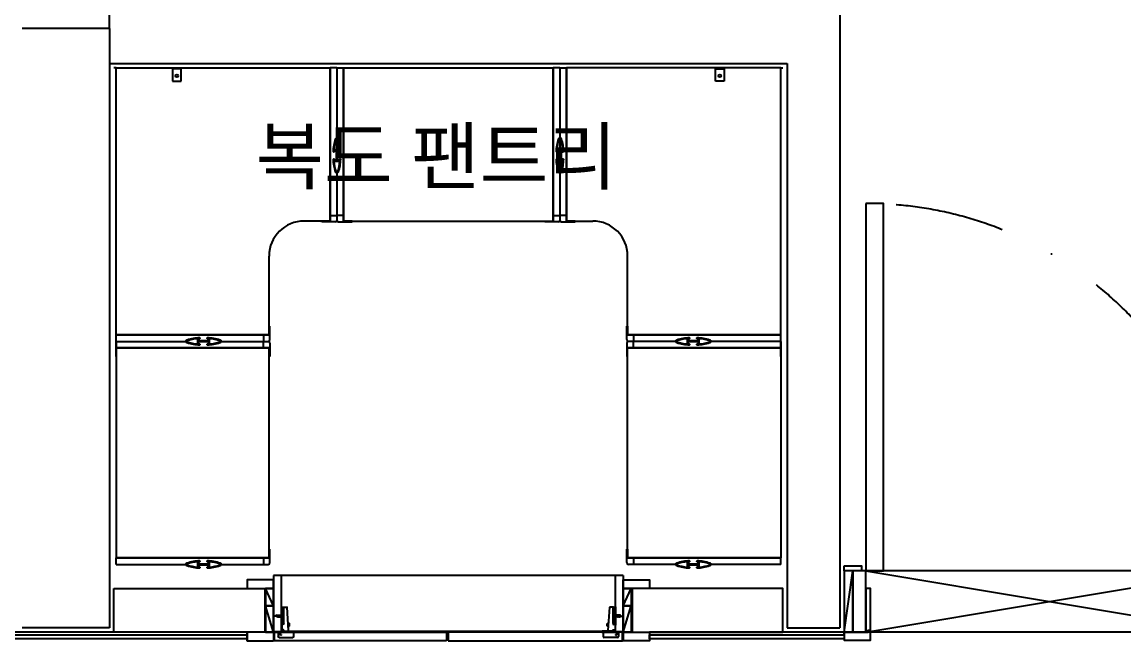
# Model space of a CAD drawing. Header units: millimetres. Extents: x -33000 to 294000, y 0 to 42408.
# Drawn here: x 235341 to 237861, y 16275 to 17690 of the extents above; entities that cross this region are included whole.
import ezdxf
from ezdxf.enums import TextEntityAlignment as Align

# ---------------------------------------------------------------- set-up
doc = ezdxf.new("R2010")
doc.units = ezdxf.units.MM
doc.header["$LTSCALE"] = 50
doc.linetypes.add('DASHDOTX2', pattern=[2, 1, -0.5, 0, -0.5])
doc.layers.add('arch', color=8, linetype='Continuous')
doc.layers.add('실명', color=9, linetype='Continuous')
doc.styles.add('FORTELINE', font='malgun.ttf')

# ---------------------------------------------------------------- blocks, each defined once
blk = doc.blocks.new('경첩 TOP')
h = blk.add_hatch()
h.set_pattern_fill('ANSI31', color=256, scale=0.1, style=0)
h.set_pattern_definition([(135, (52629.82965, -21812.9263), (0.224506403, 0.224506403), [])])
edge = h.paths.add_edge_path()
edge.add_ellipse((-0.5, 9.7), major_axis=(-0.354, 0.354), ratio=1, start_angle=-45, end_angle=45, ccw=False)
edge.add_line((-0.5, 10.2), (0, 10.2))
edge.add_line((0, 10.2), (0, -10.8))
edge.add_line((0, -10.8), (-1, -10.8))
edge.add_line((-1, -10.8), (-1, 9.7))
h.paths.add_polyline_path([(-1, -10.8), (0, -10.8), (0, -30.8), (0, -31.8), (-1, -31.8)])
for p, q in [((-16.6, -44.2), (-13.2, 9.1)), ((-5.6, 9.6), (-12.7, 9.6)), ((-5.5, -28.2), (-5.5, 9.6)), ((-4.5, -27.7), (-4.5, 4.1)), ((-3.1, 5.2), (-4, 4.8)), ((-1, 9.2), (-3.8, 8.6)), ((-3.1, 5.2), (-3.6, 7.9)), ((-1.5, 0.6), (-1, 0.6)), ((0, 10.2), (-0.5, 10.2)), ((0, 10.2), (0, -30.8)), ((-3.5, -19.7), (-3.5, -1.9)), ((-2.4, -15.2), (-2.4, -6.4)), ((-1.5, -5.9), (-1.9, -5.9)), ((-1.5, -15.7), (-1.9, -15.7)), ((-1.5, -22.2), (-1, -22.2)), ((-1, -15.2), (-1, -6.4)), ((-1, -8.5), (0.1, -9.2)), ((-1, -13.1), (0.1, -12.5)), ((0.6, -8.8), (0.1, -12.5)), ((1, -9.2), (0.1, -12.5)), ((0.4, -9.2), (0.1, -9.2)), ((0.1, -12.5), (0.4, -9.2)), ((1.8, -12.5), (0.1, -12.5)), ((0.6, -8.8), (0.4, -9.2)), ((1, -9.2), (0.6, -8.8)), ((2.7, -9.2), (1, -9.2)), ((2.7, -9.2), (1.8, -12.5)), ((1.8, -12.5), (2.2, -12.8)), ((3, -8.8), (2.2, -12.8)), ((2.2, -12.8), (2.4, -12.5)), ((3.4, -9.2), (2.4, -12.5)), ((4.1, -12.5), (2.4, -12.5)), ((3, -8.8), (2.7, -9.2)), ((3.4, -9.2), (3, -8.8)), ((5, -9.2), (3.4, -9.2)), ((5, -9.2), (4.1, -12.5)), ((4.1, -12.5), (4.5, -12.8)), ((5.3, -8.8), (4.5, -12.8)), ((4.5, -12.8), (4.7, -12.5)), ((5.7, -9.2), (4.7, -12.5)), ((6.4, -12.5), (4.7, -12.5)), ((5.3, -8.8), (5, -9.2)), ((5.7, -9.2), (5.3, -8.8)), ((7.4, -9.2), (5.7, -9.2)), ((7.4, -9.2), (6.4, -12.5)), ((6.4, -12.5), (6.8, -12.8)), ((7.7, -8.8), (6.8, -12.8)), ((6.8, -12.8), (7.1, -12.5)), ((8.1, -9.2), (7.1, -12.5)), ((8.7, -12.5), (7.1, -12.5)), ((7.7, -8.8), (7.4, -9.2)), ((8.1, -9.2), (7.7, -8.8)), ((9.7, -9.2), (8.1, -9.2)), ((9.7, -9.2), (8.7, -12.5)), ((8.7, -12.5), (9.1, -12.8)), ((10, -8.8), (9.1, -12.8)), ((9.1, -12.8), (9.4, -12.5)), ((10.4, -9.2), (9.4, -12.5)), ((9.4, -12.5), (11.2, -11.8)), ((10, -8.8), (9.7, -9.2)), ((10.4, -9.2), (10, -8.8)), ((10.4, -9.2), (11.8, -9.8)), ((11.8, -9.8), (11.2, -11.8)), ((11.2, -11.8), (11.6, -12.2)), ((11.6, -12.2), (11.9, -11.8)), ((12.1, -9.5), (11.7, -12.1)), ((12.1, -9.5), (11.8, -9.8)), ((12.5, -9.8), (11.9, -11.8)), ((12, -11.5), (14, -10.8)), ((12.5, -9.8), (12.1, -9.5)), ((12.4, -10.1), (14, -10.8)), ((-31, -47.8), (-31, -46.3)), ((-31, -47.8), (7, -47.8)), ((-7, -45.3), (-30, -45.3)), ((-28, -47.8), (-28, -57.8)), ((-18.9, -34.1), (-18.8, -31.1)), ((-16, -34.3), (-18.9, -34.1)), ((-18.3, -31.2), (-18.8, -31.1)), ((-18.7, -30.1), (-18.5, -27.2)), ((-18.2, -30.2), (-18.7, -30.1)), ((-15.5, -27.3), (-18.5, -27.2)), ((-18.3, -31.2), (-18.2, -30.2)), ((-17.9, -34.2), (-17.5, -27.2)), ((-17, -34.3), (-16.5, -27.3)), ((-16.6, -44.2), (-15.9, -45.3)), ((-2.2, -46), (-6, -47.6)), ((-6, -47.8), (-6, -46.3)), ((-1, -28.2), (-4, -28.2)), ((-1, -30.2), (-3.5, -30.2)), ((-1, -30.2), (-1, -44.1)), ((0, -31.8), (-1, -31.8)), ((0, -28.8), (0, -31.8)), ((0.6, -53), (3.7, -49.9)), ((7, -47.8), (7, -57.8)), ((5, -59.8), (-26, -59.8)), ((2, -54.4), (5.1, -51.3))]:
    blk.add_line(p, q)
at = {"lineweight": 0}
for p, q in [((-1, -31.8), (-1, 9.7)), ((-0.5, 10.2), (0, 10.2))]:
    blk.add_line(p, q, dxfattribs=at)
at = {"ltscale": 0.2}
blk.add_line((-4.1, -10.8), (16.1, -10.8), dxfattribs=at)
for centre, major_axis, start_param, end_param in [((-12.7, 9.1), (0.354, 0.354), 0.785398, 2.291943), ((-5.6, 7.6), (-1.41, 1.41), 4.095624, 5.497787), ((-3.5, 3.9), (0.707, 0.707), 1.264126, 2.150912), ((-1, -1.8), (-1.75, 1.75), -0.590947, 0.812262), ((-0.5, 9.7), (-0.354, 0.354), -0.785398, 0.785398), ((-1, -19.8), (1.75, 1.75), 2.329331, 3.73254), ((10.5, -10.8), (9.53, 9.53), 2.054959, 2.65743), ((-1.9, -6.4), (0.354, 0.354), 0.785398, 2.356194), ((-1.9, -15.2), (-0.354, 0.354), 0.785398, 2.356194), ((-1.5, -6.4), (0.354, 0.354), 5.497787, 7.068583), ((-1.5, -15.2), (-0.354, 0.354), 2.356194, 3.926991), ((-30, -46.3), (-0.707, 0.707), -0.785398, 0.785398), ((-7, -46.3), (0.707, 0.707), 5.497787, 7.068583), ((-3.5, -28.2), (-1.41, 1.41), 0.785398, 2.356194), ((-3.8, -43.6), (-1.06, 1.06), 3.926991, 10.210176), ((-4, -27.7), (-0.382, 0.382), 0.785398, 2.356194), ((-3.8, -43.6), (-0.354, 0.354), 3.926991, 10.210176), ((-3, -44.1), (1.41, 1.41), 4.319071, 5.497787), ((4.4, -50.6), (0.707, 0.707), 4.712389, 7.853982), ((-26, -57.8), (-1.41, 1.41), 0.785398, 2.356194), ((1.3, -53.7), (0.707, 0.707), 1.570796, 4.712389), ((5, -57.8), (1.41, 1.41), 3.926991, 5.497787)]:
    blk.add_ellipse(centre, major_axis=major_axis, ratio=1, start_param=start_param, end_param=end_param)
at = {"lineweight": 0}
blk.add_ellipse((-0.5, 9.7), major_axis=(-0.354, 0.354), ratio=1, start_param=-0.785398, end_param=0.785398, dxfattribs=at)
blk = doc.blocks.new('*U279')
for points in [[(-300.4, 0), (-300.4, -6), (2064.6, -6), (2064.6, 0)], [(2064.6, -6), (2064.6, -15), (-300.4, -15), (-300.4, -6)]]:
    blk.add_lwpolyline(points, close=True)
blk = doc.blocks.new('*U280')
for points in [[(-367.2, 0), (-367.2, -6), (77.8, -6), (77.8, 0)], [(77.8, -6), (77.8, -15), (-367.2, -15), (-367.2, -6)]]:
    blk.add_lwpolyline(points, close=True)
blk = doc.blocks.new('*U263')
at = {"linetype": 'Continuous', "ltscale": 4}
for points in [[(-897.5, -176), (-915.5, -176), (-915.5, -236), (-897.5, -236)], [(82.5, -226), (-757.5, -226), (-757.5, -266), (82.5, -266)], [(-897.5, -1116), (-915.5, -1116), (-915.5, -1056), (-897.5, -1056)]]:
    blk.add_lwpolyline(points, close=True, dxfattribs=at)
for points in [[(-897.5, -176), (-897.5, -196), (-757.5, -196), (-757.5, -176), (-897.5, -176), (-757.5, -196)], [(-897.5, -226), (-897.5, -231), (-892.5, -231), (-892.5, -236), (-797.5, -236), (-797.5, -226), (-897.5, -226)], [(-897.5, -1066), (-897.5, -1061), (-892.5, -1061), (-892.5, -1056), (-797.5, -1056), (-797.5, -1066), (-897.5, -1066)]]:
    blk.add_lwpolyline(points)
for points in [[(-745.5, -176), (-745.5, -216), (-757.5, -216), (-757.5, -176)], [(-757.5, -226), (-757.5, -196), (-897.5, -196), (-897.5, -226)], [(-897.5, -1066), (-897.5, -226), (-757.5, -1066), (-757.5, -226)], [(-757.5, -1066), (-757.5, -1096), (-897.5, -1096), (-897.5, -1066)], [(-745.5, -1116), (-745.5, -1076), (-757.5, -1076), (-757.5, -1116)]]:
    blk.add_lwpolyline(points, close=True)
at = {"linetype": 'DASHDOTX2', "ltscale": 5}
blk.add_arc((-757.5, -226), 840, 270, 0, dxfattribs=at)

msp = doc.modelspace()

# ---------------------------------------------------------------- linework, layer by layer
at = {"layer": 'arch', "ltscale": 25}
for p, q in [((235541.2, 17674.6), (235541.2, 18044.6)), ((237211.2, 18044.6), (237211.2, 17594.6)), ((235541.2, 17674.6), (235341.2, 17674.6)), ((235541.2, 17674.6), (235541.2, 16304.6)), ((235541.2, 17594.6), (237091.2, 17594.6)), ((237091.2, 17594.6), (237091.2, 16304.6)), ((237211.2, 17594.6), (237211.2, 16304.6)), ((235556.2, 17584.6), (235551.2, 17584.6)), ((235556.2, 16924.6), (235556.2, 17584.6)), ((235556.2, 17584.6), (236046.2, 17584.6)), ((235685.2, 17584.6), (235685.2, 17554.6)), ((235705.2, 17582.6), (235685.2, 17582.6)), ((235705.2, 17554.6), (235705.2, 17584.6)), ((236046.2, 17234.6), (236046.2, 17584.6)), ((236061.2, 17584.6), (236046.2, 17584.6)), ((236061.2, 17584.6), (236076.2, 17584.6)), ((236076.2, 17584.6), (236556.2, 17584.6)), ((236076.2, 17234.6), (236076.2, 17584.6)), ((236556.2, 17234.6), (236556.2, 17584.6)), ((236571.2, 17584.6), (236556.2, 17584.6)), ((236571.2, 17584.6), (236586.2, 17584.6)), ((236586.2, 17234.6), (236586.2, 17584.6)), ((237076.2, 17584.6), (236586.2, 17584.6)), ((236927.2, 17554.6), (236927.2, 17584.6)), ((236927.2, 17582.6), (236947.2, 17582.6)), ((236947.2, 17584.6), (236947.2, 17554.6)), ((237076.2, 16924.6), (237076.2, 17584.6)), ((237076.2, 17584.6), (237081.2, 17584.6)), ((235685.2, 17554.6), (235705.2, 17554.6)), ((236947.2, 17554.6), (236927.2, 17554.6)), ((236046.2, 17234.6), (236046.2, 17247.6)), ((236046.2, 17247.6), (236061.2, 17247.6)), ((236076.2, 17247.6), (236061.2, 17247.6)), ((236061.2, 17247.6), (236061.2, 17236.6)), ((236076.2, 17234.6), (236076.2, 17247.6)), ((236556.2, 17234.6), (236556.2, 17247.6)), ((236556.2, 17247.6), (236571.2, 17247.6)), ((236586.2, 17247.6), (236571.2, 17247.6)), ((236571.2, 17247.6), (236571.2, 17236.6)), ((236586.2, 17234.6), (236586.2, 17247.6)), ((236046.2, 17234.6), (235986.2, 17234.6)), ((236026.5, 17232.6), (236026.2, 17234.6)), ((236026.2, 17234.6), (236046.2, 17234.6)), ((236057.2, 17232.6), (236026.5, 17232.6)), ((236065.2, 17232.6), (236095.9, 17232.6)), ((236076.2, 17234.6), (236556.2, 17234.6)), ((236096.2, 17234.6), (236076.2, 17234.6)), ((236095.9, 17232.6), (236096.2, 17234.6)), ((236536.5, 17232.6), (236536.2, 17234.6)), ((236536.2, 17234.6), (236556.2, 17234.6)), ((236567.2, 17232.6), (236536.5, 17232.6)), ((236575.2, 17232.6), (236605.9, 17232.6)), ((236606.2, 17234.6), (236586.2, 17234.6)), ((236586.2, 17234.6), (236646.2, 17234.6)), ((236605.9, 17232.6), (236606.2, 17234.6)), ((235906.2, 16974.6), (235906.2, 17154.6)), ((236726.2, 16974.6), (236726.2, 17154.6)), ((235908.2, 16994.3), (235906.2, 16994.6)), ((235906.2, 16994.6), (235906.2, 16974.6)), ((235908.2, 16963.6), (235908.2, 16994.3)), ((236724.2, 16994.3), (236726.2, 16994.6)), ((236724.2, 16963.6), (236724.2, 16994.3)), ((236726.2, 16994.6), (236726.2, 16974.6)), ((235906.2, 16974.6), (235556.2, 16974.6)), ((235556.2, 16959.6), (235556.2, 16974.6)), ((235556.2, 16959.6), (235556.2, 16944.6)), ((235906.2, 16974.6), (235893.2, 16974.6)), ((235893.2, 16974.6), (235893.2, 16959.6)), ((235893.2, 16959.6), (235904.2, 16959.6)), ((235893.2, 16944.6), (235893.2, 16959.6)), ((236726.2, 16974.6), (237076.2, 16974.6)), ((236726.2, 16974.6), (236739.2, 16974.6)), ((236739.2, 16959.6), (236728.2, 16959.6)), ((236739.2, 16974.6), (236739.2, 16959.6)), ((236739.2, 16944.6), (236739.2, 16959.6)), ((237076.2, 16959.6), (237076.2, 16974.6)), ((237076.2, 16959.6), (237076.2, 16944.6)), ((235906.2, 16944.6), (235556.2, 16944.6)), ((235906.2, 16944.6), (235893.2, 16944.6)), ((235906.2, 16924.6), (235906.2, 16944.6)), ((235908.2, 16955.6), (235908.2, 16924.9)), ((236724.2, 16955.6), (236724.2, 16924.9)), ((236726.2, 16944.6), (237076.2, 16944.6)), ((236726.2, 16924.6), (236726.2, 16944.6)), ((236726.2, 16944.6), (236739.2, 16944.6)), ((235908.2, 16924.9), (235906.2, 16924.6)), ((236724.2, 16924.9), (236726.2, 16924.6)), ((235908.2, 16484.3), (235906.2, 16484.6)), ((235906.2, 16484.6), (235906.2, 16464.6)), ((235908.2, 16453.6), (235908.2, 16484.3)), ((236724.2, 16484.3), (236726.2, 16484.6)), ((236724.2, 16453.6), (236724.2, 16484.3)), ((236726.2, 16484.6), (236726.2, 16464.6)), ((235906.2, 16464.6), (235556.2, 16464.6)), ((235556.2, 16449.6), (235556.2, 16464.6)), ((235906.2, 16464.6), (235893.2, 16464.6)), ((235893.2, 16464.6), (235893.2, 16449.6)), ((236726.2, 16464.6), (237076.2, 16464.6)), ((236726.2, 16464.6), (236739.2, 16464.6)), ((236739.2, 16464.6), (236739.2, 16449.6)), ((237076.2, 16449.6), (237076.2, 16464.6)), ((235893.2, 16449.6), (235904.2, 16449.6)), ((236739.2, 16449.6), (236728.2, 16449.6)), ((236716.2, 16424.6), (235916.2, 16424.6)), ((236698.2, 16424.6), (235934.2, 16424.6)), ((235916.2, 16355.2), (235898.2, 16394.6)), ((235898.2, 16394.6), (235898.2, 16294.6)), ((236716.2, 16355.2), (236734.2, 16394.6)), ((235916.2, 16294.6), (235898.2, 16355.2)), ((236716.2, 16294.6), (236734.2, 16355.2)), ((235541.2, 16304.6), (235341.2, 16304.6)), ((237091.2, 16304.6), (237211.2, 16304.6)), ((235856.2, 16274.6), (235856.2, 16294.6)), ((236698.2, 16296.6), (235934.2, 16296.6))]:
    msp.add_line(p, q, dxfattribs=at)
for points in [[(236046.2, 17239.6), (236046.2, 17584.6)], [(236046.2, 17584.6), (236046.2, 17234.6)], [(236061.2, 17584.6), (236061.2, 17374.6)], [(236076.2, 17239.6), (236076.2, 17584.6)], [(236076.2, 17584.6), (236076.2, 17234.6)], [(236556.2, 17239.6), (236556.2, 17584.6)], [(236556.2, 17584.6), (236556.2, 17234.6)], [(236571.2, 17584.6), (236571.2, 17374.6)], [(236586.2, 17239.6), (236586.2, 17584.6)], [(236586.2, 17584.6), (236586.2, 17234.6)], [(236061.2, 17344.6), (236061.2, 17236.6)], [(236571.2, 17344.6), (236571.2, 17236.6)], [(235901.2, 16974.6), (235556.2, 16974.6)], [(235556.2, 16974.6), (235906.2, 16974.6)], [(235556.2, 16959.6), (235716.2, 16959.6)], [(235796.2, 16959.6), (235904.2, 16959.6)], [(237076.2, 16974.6), (236726.2, 16974.6)], [(236836.2, 16959.6), (236728.2, 16959.6)], [(236731.2, 16974.6), (237076.2, 16974.6)], [(237076.2, 16959.6), (236916.2, 16959.6)], [(235901.2, 16944.6), (235556.2, 16944.6)], [(235556.2, 16944.6), (235906.2, 16944.6)], [(237076.2, 16944.6), (236726.2, 16944.6)], [(236731.2, 16944.6), (237076.2, 16944.6)], [(235901.2, 16464.6), (235556.2, 16464.6)], [(235556.2, 16464.6), (235906.2, 16464.6)], [(237076.2, 16464.6), (236726.2, 16464.6)], [(236731.2, 16464.6), (237076.2, 16464.6)], [(235556.2, 16449.6), (235716.2, 16449.6)], [(235796.2, 16449.6), (235904.2, 16449.6)], [(236836.2, 16449.6), (236728.2, 16449.6)], [(237076.2, 16449.6), (236916.2, 16449.6)], [(235916.2, 16294.6), (235856.2, 16294.6), (235856.2, 16274.6), (235916.2, 16274.6)], [(236716.2, 16294.6), (236776.2, 16294.6), (236776.2, 16274.6), (236716.2, 16274.6)]]:
    msp.add_lwpolyline(points, dxfattribs=at)
for points in [[(236064.1, 17422.6, -0.073891), (236069.2, 17393.6, -0.422671), (236068.7, 17393.1), (236067.9, 17393.1, -0.414214), (236067.4, 17393.6), (236067.4, 17396.6), (236062, 17396.6), (236062, 17372.6), (236067.4, 17372.6), (236067.4, 17375.6, -0.414214), (236067.9, 17376.1), (236068.7, 17376.1, -0.422671), (236069.2, 17375.6, -0.073891), (236064.1, 17346.7, -0.719192), (236058.4, 17346.7, -0.073891), (236053.2, 17375.6, -0.422671), (236053.7, 17376.1), (236054.5, 17376.1, -0.414214), (236055, 17375.6), (236055, 17372.6), (236060.5, 17372.6), (236060.5, 17396.6), (236055, 17396.6), (236055, 17393.6, -0.414214), (236054.5, 17393.1), (236053.7, 17393.1, -0.422671), (236053.2, 17393.6, -0.073891), (236058.4, 17422.6, -0.719192)], [(236058.4, 17422.6, 0.073891), (236053.2, 17393.6, 0.422671), (236053.7, 17393.1), (236054.5, 17393.1, 0.414214), (236055, 17393.6), (236055, 17396.6), (236060.5, 17396.6), (236060.5, 17372.6), (236055, 17372.6), (236055, 17375.6, 0.414214), (236054.5, 17376.1), (236053.7, 17376.1, 0.422671), (236053.2, 17375.6, 0.073891), (236058.4, 17346.7, 0.719192), (236064.1, 17346.7, 0.073891), (236069.2, 17375.6, 0.422671), (236068.7, 17376.1), (236067.9, 17376.1, 0.414214), (236067.4, 17375.6), (236067.4, 17372.6), (236062, 17372.6), (236062, 17396.6), (236067.4, 17396.6), (236067.4, 17393.6, 0.414214), (236067.9, 17393.1), (236068.7, 17393.1, 0.422671), (236069.2, 17393.6, 0.073891), (236064.1, 17422.6, 0.719192)], [(236068, 17397.6, 0.063692), (236063.1, 17422.2, 0.719192), (236059.3, 17422.2, 0.063692), (236054.4, 17397.6)], [(236054.4, 17397.6, -0.063692), (236059.3, 17422.2, -0.719192), (236063.1, 17422.2, -0.063692), (236068, 17397.6)], [(236574.1, 17422.6, -0.073891), (236579.2, 17393.6, -0.422671), (236578.7, 17393.1), (236577.9, 17393.1, -0.414214), (236577.4, 17393.6), (236577.4, 17396.6), (236572, 17396.6), (236572, 17372.6), (236577.4, 17372.6), (236577.4, 17375.6, -0.414214), (236577.9, 17376.1), (236578.7, 17376.1, -0.422671), (236579.2, 17375.6, -0.073891), (236574.1, 17346.7, -0.719192), (236568.4, 17346.7, -0.073891), (236563.2, 17375.6, -0.422671), (236563.7, 17376.1), (236564.5, 17376.1, -0.414214), (236565, 17375.6), (236565, 17372.6), (236570.5, 17372.6), (236570.5, 17396.6), (236565, 17396.6), (236565, 17393.6, -0.414214), (236564.5, 17393.1), (236563.7, 17393.1, -0.422671), (236563.2, 17393.6, -0.073891), (236568.4, 17422.6, -0.719192)], [(236568.4, 17422.6, 0.073891), (236563.2, 17393.6, 0.422671), (236563.7, 17393.1), (236564.5, 17393.1, 0.414214), (236565, 17393.6), (236565, 17396.6), (236570.5, 17396.6), (236570.5, 17372.6), (236565, 17372.6), (236565, 17375.6, 0.414214), (236564.5, 17376.1), (236563.7, 17376.1, 0.422671), (236563.2, 17375.6, 0.073891), (236568.4, 17346.7, 0.719192), (236574.1, 17346.7, 0.073891), (236579.2, 17375.6, 0.422671), (236578.7, 17376.1), (236577.9, 17376.1, 0.414214), (236577.4, 17375.6), (236577.4, 17372.6), (236572, 17372.6), (236572, 17396.6), (236577.4, 17396.6), (236577.4, 17393.6, 0.414214), (236577.9, 17393.1), (236578.7, 17393.1, 0.422671), (236579.2, 17393.6, 0.073891), (236574.1, 17422.6, 0.719192)], [(236578, 17397.6, 0.063692), (236573.1, 17422.2, 0.719192), (236569.3, 17422.2, 0.063692), (236564.4, 17397.6)], [(236564.4, 17397.6, -0.063692), (236569.3, 17422.2, -0.719192), (236573.1, 17422.2, -0.063692), (236578, 17397.6)], [(236068, 17371.6, -0.063692), (236063.1, 17347, -0.719192), (236059.3, 17347, -0.063692), (236054.4, 17371.6)], [(236054.4, 17371.6, 0.063692), (236059.3, 17347, 0.719192), (236063.1, 17347, 0.063692), (236068, 17371.6)], [(236578, 17371.6, -0.063692), (236573.1, 17347, -0.719192), (236569.3, 17347, -0.063692), (236564.4, 17371.6)], [(236564.4, 17371.6, 0.063692), (236569.3, 17347, 0.719192), (236573.1, 17347, 0.063692), (236578, 17371.6)], [(235718.3, 16962.4, -0.073891), (235747.2, 16967.6, -0.422671), (235747.7, 16967.1), (235747.7, 16966.3, -0.414214), (235747.2, 16965.8), (235744.2, 16965.8), (235744.2, 16960.4), (235768.2, 16960.4), (235768.2, 16965.8), (235765.2, 16965.8, -0.414214), (235764.7, 16966.3), (235764.7, 16967.1, -0.422671), (235765.2, 16967.6, -0.073891), (235794.2, 16962.4, -0.719192), (235794.2, 16956.8, -0.073891), (235765.2, 16951.6, -0.422671), (235764.7, 16952.1), (235764.7, 16952.9, -0.414214), (235765.2, 16953.4), (235768.2, 16953.4), (235768.2, 16958.9), (235744.2, 16958.9), (235744.2, 16953.4), (235747.2, 16953.4, -0.414214), (235747.7, 16952.9), (235747.7, 16952.1, -0.422671), (235747.2, 16951.6, -0.073891), (235718.3, 16956.8, -0.719192)], [(235718.3, 16956.8, 0.073891), (235747.2, 16951.6, 0.422671), (235747.7, 16952.1), (235747.7, 16952.9, 0.414214), (235747.2, 16953.4), (235744.2, 16953.4), (235744.2, 16958.9), (235768.2, 16958.9), (235768.2, 16953.4), (235765.2, 16953.4, 0.414214), (235764.7, 16952.9), (235764.7, 16952.1, 0.422671), (235765.2, 16951.6, 0.073891), (235794.2, 16956.8, 0.719192), (235794.2, 16962.4, 0.073891), (235765.2, 16967.6, 0.422671), (235764.7, 16967.1), (235764.7, 16966.3, 0.414214), (235765.2, 16965.8), (235768.2, 16965.8), (235768.2, 16960.4), (235744.2, 16960.4), (235744.2, 16965.8), (235747.2, 16965.8, 0.414214), (235747.7, 16966.3), (235747.7, 16967.1, 0.422671), (235747.2, 16967.6, 0.073891), (235718.3, 16962.4, 0.719192)], [(235743.2, 16966.4, 0.063692), (235718.6, 16961.5, 0.719192), (235718.6, 16957.7, 0.063692), (235743.2, 16952.8)], [(235743.2, 16952.8, -0.063692), (235718.6, 16957.7, -0.719192), (235718.6, 16961.5, -0.063692), (235743.2, 16966.4)], [(235769.2, 16966.4, -0.063692), (235793.8, 16961.5, -0.719192), (235793.8, 16957.7, -0.063692), (235769.2, 16952.8)], [(235769.2, 16952.8, 0.063692), (235793.8, 16957.7, 0.719192), (235793.8, 16961.5, 0.063692), (235769.2, 16966.4)], [(236914.2, 16962.4, 0.073891), (236885.2, 16967.6, 0.422671), (236884.7, 16967.1), (236884.7, 16966.3, 0.414214), (236885.2, 16965.8), (236888.2, 16965.8), (236888.2, 16960.4), (236864.2, 16960.4), (236864.2, 16965.8), (236867.2, 16965.8, 0.414214), (236867.7, 16966.3), (236867.7, 16967.1, 0.422671), (236867.2, 16967.6, 0.073891), (236838.3, 16962.4, 0.719192), (236838.3, 16956.8, 0.073891), (236867.2, 16951.6, 0.422671), (236867.7, 16952.1), (236867.7, 16952.9, 0.414214), (236867.2, 16953.4), (236864.2, 16953.4), (236864.2, 16958.9), (236888.2, 16958.9), (236888.2, 16953.4), (236885.2, 16953.4, 0.414214), (236884.7, 16952.9), (236884.7, 16952.1, 0.422671), (236885.2, 16951.6, 0.073891), (236914.2, 16956.8, 0.719192)], [(236914.2, 16956.8, -0.073891), (236885.2, 16951.6, -0.422671), (236884.7, 16952.1), (236884.7, 16952.9, -0.414214), (236885.2, 16953.4), (236888.2, 16953.4), (236888.2, 16958.9), (236864.2, 16958.9), (236864.2, 16953.4), (236867.2, 16953.4, -0.414214), (236867.7, 16952.9), (236867.7, 16952.1, -0.422671), (236867.2, 16951.6, -0.073891), (236838.3, 16956.8, -0.719192), (236838.3, 16962.4, -0.073891), (236867.2, 16967.6, -0.422671), (236867.7, 16967.1), (236867.7, 16966.3, -0.414214), (236867.2, 16965.8), (236864.2, 16965.8), (236864.2, 16960.4), (236888.2, 16960.4), (236888.2, 16965.8), (236885.2, 16965.8, -0.414214), (236884.7, 16966.3), (236884.7, 16967.1, -0.422671), (236885.2, 16967.6, -0.073891), (236914.2, 16962.4, -0.719192)], [(236863.2, 16966.4, 0.063692), (236838.6, 16961.5, 0.719192), (236838.6, 16957.7, 0.063692), (236863.2, 16952.8)], [(236863.2, 16952.8, -0.063692), (236838.6, 16957.7, -0.719192), (236838.6, 16961.5, -0.063692), (236863.2, 16966.4)], [(236889.2, 16966.4, -0.063692), (236913.8, 16961.5, -0.719192), (236913.8, 16957.7, -0.063692), (236889.2, 16952.8)], [(236889.2, 16952.8, 0.063692), (236913.8, 16957.7, 0.719192), (236913.8, 16961.5, 0.063692), (236889.2, 16966.4)], [(235718.3, 16452.4, -0.073891), (235747.2, 16457.6, -0.422671), (235747.7, 16457.1), (235747.7, 16456.3, -0.414214), (235747.2, 16455.8), (235744.2, 16455.8), (235744.2, 16450.4), (235768.2, 16450.4), (235768.2, 16455.8), (235765.2, 16455.8, -0.414214), (235764.7, 16456.3), (235764.7, 16457.1, -0.422671), (235765.2, 16457.6, -0.073891), (235794.2, 16452.4, -0.719192), (235794.2, 16446.8, -0.073891), (235765.2, 16441.6, -0.422671), (235764.7, 16442.1), (235764.7, 16442.9, -0.414214), (235765.2, 16443.4), (235768.2, 16443.4), (235768.2, 16448.9), (235744.2, 16448.9), (235744.2, 16443.4), (235747.2, 16443.4, -0.414214), (235747.7, 16442.9), (235747.7, 16442.1, -0.422671), (235747.2, 16441.6, -0.073891), (235718.3, 16446.8, -0.719192)], [(235718.3, 16446.8, 0.073891), (235747.2, 16441.6, 0.422671), (235747.7, 16442.1), (235747.7, 16442.9, 0.414214), (235747.2, 16443.4), (235744.2, 16443.4), (235744.2, 16448.9), (235768.2, 16448.9), (235768.2, 16443.4), (235765.2, 16443.4, 0.414214), (235764.7, 16442.9), (235764.7, 16442.1, 0.422671), (235765.2, 16441.6, 0.073891), (235794.2, 16446.8, 0.719192), (235794.2, 16452.4, 0.073891), (235765.2, 16457.6, 0.422671), (235764.7, 16457.1), (235764.7, 16456.3, 0.414214), (235765.2, 16455.8), (235768.2, 16455.8), (235768.2, 16450.4), (235744.2, 16450.4), (235744.2, 16455.8), (235747.2, 16455.8, 0.414214), (235747.7, 16456.3), (235747.7, 16457.1, 0.422671), (235747.2, 16457.6, 0.073891), (235718.3, 16452.4, 0.719192)], [(235743.2, 16456.4, 0.063692), (235718.6, 16451.5, 0.719192), (235718.6, 16447.7, 0.063692), (235743.2, 16442.8)], [(235743.2, 16442.8, -0.063692), (235718.6, 16447.7, -0.719192), (235718.6, 16451.5, -0.063692), (235743.2, 16456.4)], [(235769.2, 16456.4, -0.063692), (235793.8, 16451.5, -0.719192), (235793.8, 16447.7, -0.063692), (235769.2, 16442.8)], [(235769.2, 16442.8, 0.063692), (235793.8, 16447.7, 0.719192), (235793.8, 16451.5, 0.063692), (235769.2, 16456.4)], [(236914.2, 16452.4, 0.073891), (236885.2, 16457.6, 0.422671), (236884.7, 16457.1), (236884.7, 16456.3, 0.414214), (236885.2, 16455.8), (236888.2, 16455.8), (236888.2, 16450.4), (236864.2, 16450.4), (236864.2, 16455.8), (236867.2, 16455.8, 0.414214), (236867.7, 16456.3), (236867.7, 16457.1, 0.422671), (236867.2, 16457.6, 0.073891), (236838.3, 16452.4, 0.719192), (236838.3, 16446.8, 0.073891), (236867.2, 16441.6, 0.422671), (236867.7, 16442.1), (236867.7, 16442.9, 0.414214), (236867.2, 16443.4), (236864.2, 16443.4), (236864.2, 16448.9), (236888.2, 16448.9), (236888.2, 16443.4), (236885.2, 16443.4, 0.414214), (236884.7, 16442.9), (236884.7, 16442.1, 0.422671), (236885.2, 16441.6, 0.073891), (236914.2, 16446.8, 0.719192)], [(236914.2, 16446.8, -0.073891), (236885.2, 16441.6, -0.422671), (236884.7, 16442.1), (236884.7, 16442.9, -0.414214), (236885.2, 16443.4), (236888.2, 16443.4), (236888.2, 16448.9), (236864.2, 16448.9), (236864.2, 16443.4), (236867.2, 16443.4, -0.414214), (236867.7, 16442.9), (236867.7, 16442.1, -0.422671), (236867.2, 16441.6, -0.073891), (236838.3, 16446.8, -0.719192), (236838.3, 16452.4, -0.073891), (236867.2, 16457.6, -0.422671), (236867.7, 16457.1), (236867.7, 16456.3, -0.414214), (236867.2, 16455.8), (236864.2, 16455.8), (236864.2, 16450.4), (236888.2, 16450.4), (236888.2, 16455.8), (236885.2, 16455.8, -0.414214), (236884.7, 16456.3), (236884.7, 16457.1, -0.422671), (236885.2, 16457.6, -0.073891), (236914.2, 16452.4, -0.719192)], [(236863.2, 16456.4, 0.063692), (236838.6, 16451.5, 0.719192), (236838.6, 16447.7, 0.063692), (236863.2, 16442.8)], [(236863.2, 16442.8, -0.063692), (236838.6, 16447.7, -0.719192), (236838.6, 16451.5, -0.063692), (236863.2, 16456.4)], [(236889.2, 16456.4, -0.063692), (236913.8, 16451.5, -0.719192), (236913.8, 16447.7, -0.063692), (236889.2, 16442.8)], [(236889.2, 16442.8, 0.063692), (236913.8, 16447.7, 0.719192), (236913.8, 16451.5, 0.063692), (236889.2, 16456.4)]]:
    msp.add_lwpolyline(points, format="xyb", close=True, dxfattribs=at)
for points in [[(235556.2, 16944.6), (235556.2, 16464.6), (235906.2, 16464.6), (235906.2, 16944.6)], [(237076.2, 16944.6), (237076.2, 16464.6), (236726.2, 16464.6), (236726.2, 16944.6)], [(235551.2, 16394.6), (235896.2, 16394.6), (235896.2, 16294.6), (235551.2, 16294.6)], [(236736.2, 16294.6), (237081.2, 16294.6), (237081.2, 16394.6), (236736.2, 16394.6)]]:
    msp.add_lwpolyline(points, close=True, dxfattribs=at)
at = {"layer": 'arch', "ltscale": 25, "elevation": 0}
for points in [[(235916.2, 16414.6), (235856.2, 16414.6), (235856.2, 16394.6), (235916.2, 16394.6)], [(236716.2, 16414.6), (236776.2, 16414.6), (236776.2, 16394.6), (236716.2, 16394.6)], [(235898.2, 16394.6), (235898.2, 16355.2), (235916.2, 16355.2), (235916.2, 16394.6)], [(236734.2, 16394.6), (236734.2, 16355.2), (236716.2, 16355.2), (236716.2, 16394.6)], [(235898.2, 16355.2), (235898.2, 16294.6), (235916.2, 16294.6), (235916.2, 16355.2)], [(236734.2, 16355.2), (236734.2, 16294.6), (236716.2, 16294.6), (236716.2, 16355.2)], [(236311.6, 16274.6), (235918.2, 16274.6), (235918.2, 16294.6), (236311.6, 16294.6)], [(236315.6, 16274.6), (236714.2, 16274.6), (236714.2, 16294.6), (236315.6, 16294.6)], [(236716.2, 16294.6), (236716.2, 16294.6), (236716.2, 16274.6), (236716.2, 16274.6)]]:
    msp.add_lwpolyline(points, close=True, dxfattribs=at)
for points in [[(235916.2, 16424.6), (235916.2, 16296.6), (236716.2, 16296.6)], [(235934.2, 16296.6), (235934.2, 16424.6)], [(236698.2, 16296.6), (236698.2, 16424.6)], [(236716.2, 16424.6), (236716.2, 16296.6)], [(235916.2, 16294.6), (235916.2, 16274.6)]]:
    msp.add_lwpolyline(points, dxfattribs=at)
at = {"layer": 'arch', "ltscale": 25}
for centre in [(235695.2, 17566.6), (236937.2, 17566.6)]:
    msp.add_circle(centre, 3.25, dxfattribs=at)
for centre, radius, start, end in [((235986.2, 17154.6), 80, 90, 180), ((236057.2, 17236.6), 4, 270, 0), ((236065.2, 17236.6), 4, 180, 270), ((236567.2, 17236.6), 4, 270, 0), ((236575.2, 17236.6), 4, 180, 270), ((236646.2, 17154.6), 80, 0, 90), ((235904.2, 16963.6), 4, 270, 0), ((235904.2, 16955.6), 4, 0, 90), ((236728.2, 16963.6), 4, 180, 270), ((236728.2, 16955.6), 4, 90, 180), ((235904.2, 16453.6), 4, 270, 0), ((236728.2, 16453.6), 4, 180, 270)]:
    msp.add_arc(centre, radius, start, end, dxfattribs=at)

# ---------------------------------------------------------------- block references
at = {"layer": 'arch', "ltscale": 25, "rotation": 90.00000000000001}
msp.add_blockref('*U263', (237045.2, 17192.1), dxfattribs=at)
at = {"layer": 'arch', "ltscale": 25, "xscale": -1}
msp.add_blockref('경첩 TOP', (235934.3, 16342.4), dxfattribs=at)
at = {"layer": 'arch', "ltscale": 25}
for name, p in [('경첩 TOP', (236698.3, 16342.4)), ('*U279', (233791.6, 16294.6)), ('*U280', (237143.4, 16294.6))]:
    msp.add_blockref(name, p, dxfattribs=at)

# ---------------------------------------------------------------- texts
at = {"layer": '실명', "ltscale": 25, "style": 'FORTELINE'}
msp.add_text('복도 팬트리', height=125, dxfattribs=at).set_placement((236288.3, 17382.7), align=Align.MIDDLE_CENTER)

doc.saveas('drawing.dxf')
